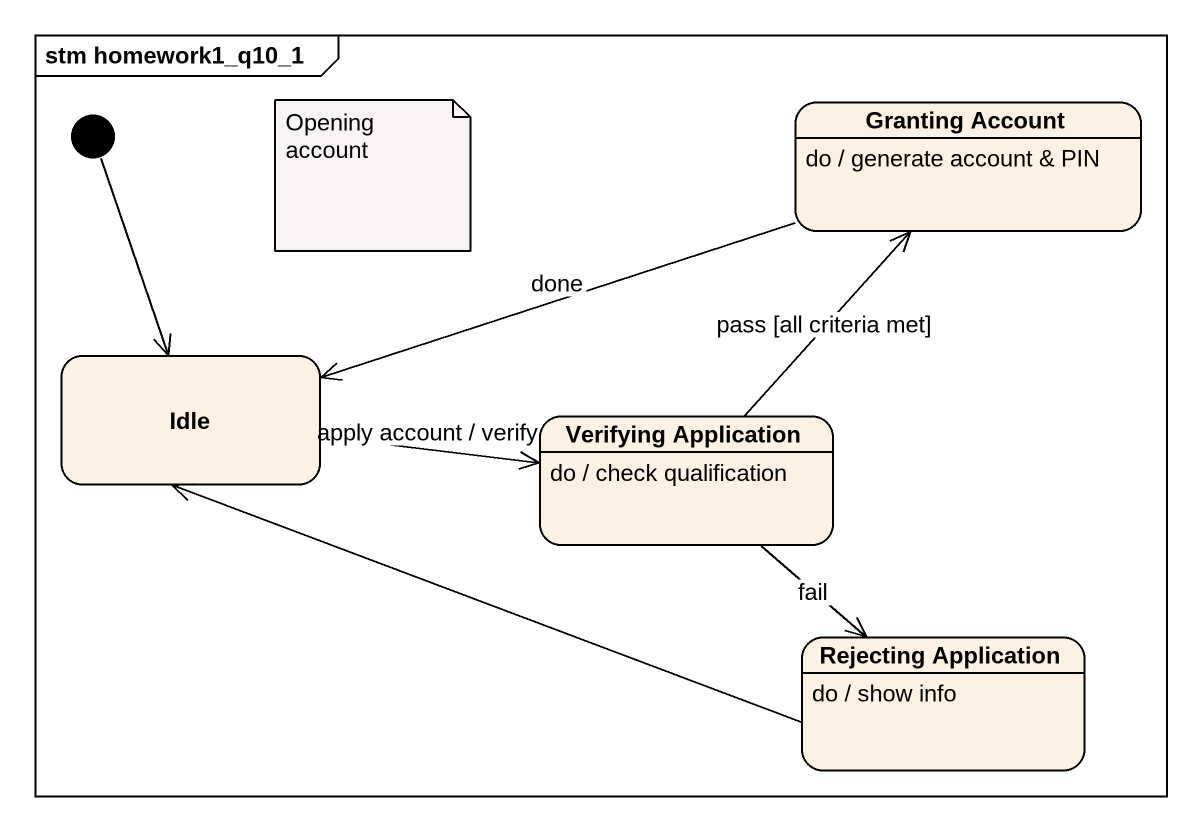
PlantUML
@startuml
mainframe stm homework1_q10_1
hide empty description
state "Granting Account" as Granting_Account
Granting_Account : do / generate account & PIN
state Idle
state "Verifying Application" as Verifying_Application
Verifying_Application : do / check qualification
state "Rejecting Application" as Rejecting_Application
Rejecting_Application : do / show info
[*] --> Idle
Granting_Account -left-> Idle : done
Idle -right-> Verifying_Application : apply account / verify
Verifying_Application -up-> Granting_Account : pass [all criteria met]
Verifying_Application --> Rejecting_Application : fail
Rejecting_Application -left-> Idle
note as N1
  Opening account
end note
@enduml
